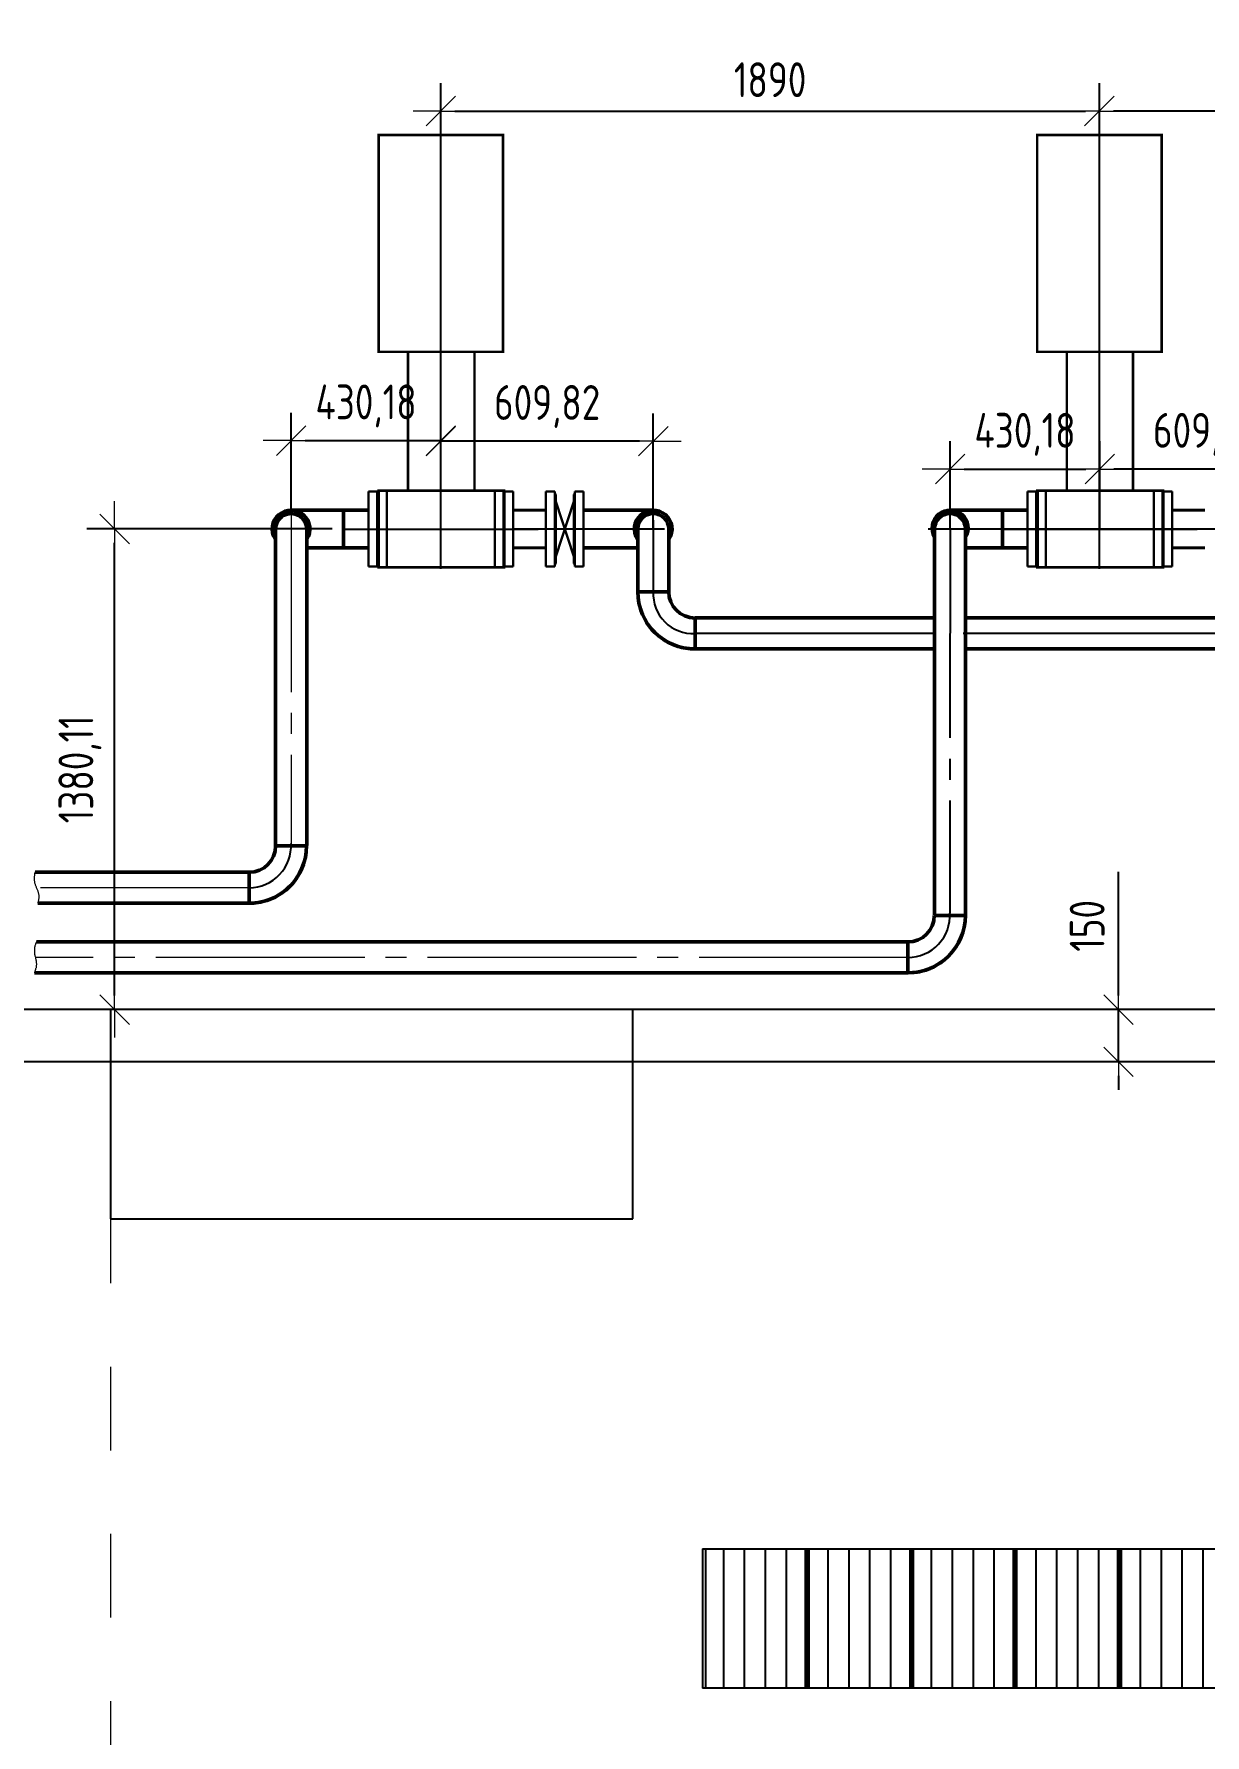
# Model space of a CAD drawing. Header units: millimetres. Extents: x -1731 to 4659, y 0 to 4165.
# Drawn here: x 263.1 to 347.1, y 116.1 to 238.2 of the extents above; entities that cross this region are included whole.
import ezdxf

# ---------------------------------------------------------------- set-up
doc = ezdxf.new("R2010")
doc.units = ezdxf.units.MM
for name, pattern in [('K5LT32774', [0]), ('K5LT32780', [0]), ('K5LT32783', [0]), ('K5LT32784', [11.999999, 6, -6]), ('K5LT32787', [0]), ('K5LT32808', [0]), ('K5LT32823', [0]), ('K5LT32824', [508, 317.5, -63.5, 63.5, -63.5]), ('K5LT32825', [0]), ('K5LT32826', [0]), ('K5LT_AXLED', [19.5, 15, -1.5, 1.5, -1.5]), ('K5LT_THIN', [0]), ('K5LT_THIN_INCLUDED_TO_HATCHING', [0])]:
    doc.linetypes.add(name, pattern=pattern)
doc.layers.add('Системный слой', color=7, linetype='Continuous')
doc.styles.add('KDIMTEXTSTYLE', font='GOST_AU.SHX', dxfattribs={"width": 0.96, "oblique": 15, "height": 5})
doc.dimstyles.new('KDIMSTYLE (0.03)', dxfattribs={"dimtxt": 5, "dimasz": 1, "dimexe": 2, "dimexo": 0, "dimgap": 1, "dimtad": 1, "dimlfac": 40, "dimtxsty": 'KDIMTEXTSTYLE', "dimsah": 1, "dimcen": 0, "dimdle": 1, "dimadec": 0, "dimazin": 0, "dimtfac": 0.667, "dimtmove": 0, "dimatfit": 3, "dimfxl": 1, "dimtvp": 1, "dimtolj": 1, "dimtzin": 0, "dimarcsym": 0})

# ---------------------------------------------------------------- blocks, each defined once
blk = doc.blocks.new('U19')
at = {"layer": 'Системный слой', "color": 7, "linetype": 'K5LT_THIN_INCLUDED_TO_HATCHING', "lineweight": 13}
for p, q in [((331.17, 196.76), (331.16, 196.71)), ((331.16, 196.71), (331.16, 196.66)), ((331.16, 196.66), (331.16, 196.61)), ((331.16, 196.61), (331.16, 196.56)), ((331.18, 196.86), (331.17, 196.81)), ((331.17, 196.81), (331.17, 196.76)), ((331.19, 196.91), (331.18, 196.86)), ((331.2, 197.01), (331.19, 196.96)), ((331.19, 196.96), (331.19, 196.91)), ((331.22, 197.06), (331.2, 197.01)), ((331.23, 197.11), (331.22, 197.06)), ((331.16, 196.56), (331.17, 196.51)), ((331.17, 196.51), (331.18, 196.46)), ((331.18, 196.46), (331.19, 196.41)), ((331.19, 196.41), (331.2, 196.36)), ((331.2, 196.36), (331.21, 196.31)), ((331.21, 196.31), (331.23, 196.26)), ((331.23, 196.26), (331.24, 196.21)), ((331.24, 196.21), (331.26, 196.16)), ((331.26, 196.16), (331.28, 196.12)), ((331.28, 196.12), (331.3, 196.07)), ((331.3, 196.07), (331.32, 196.02)), ((331.32, 196.02), (331.34, 195.97)), ((331.34, 195.97), (331.36, 195.92)), ((331.36, 195.92), (331.38, 195.87)), ((331.38, 195.87), (331.4, 195.83)), ((331.4, 195.83), (331.42, 195.78)), ((331.42, 195.78), (331.43, 195.73)), ((331.43, 195.73), (331.45, 195.68)), ((331.45, 195.68), (331.46, 195.63)), ((331.46, 195.63), (331.47, 195.58)), ((331.47, 195.58), (331.48, 195.53)), ((331.48, 195.53), (331.49, 195.48)), ((331.49, 195.48), (331.49, 195.43)), ((331.49, 195.43), (331.49, 195.38)), ((331.49, 195.38), (331.49, 195.33)), ((331.44, 194.92), (331.43, 194.89)), ((331.45, 194.98), (331.44, 194.92)), ((331.46, 195.03), (331.45, 194.98)), ((331.47, 195.08), (331.46, 195.03)), ((331.48, 195.13), (331.47, 195.08)), ((331.49, 195.23), (331.48, 195.18)), ((331.48, 195.18), (331.48, 195.13)), ((331.49, 195.33), (331.49, 195.28)), ((331.49, 195.28), (331.49, 195.23))]:
    blk.add_line(p, q, dxfattribs=at)
blk = doc.blocks.new('U20')
at = {"layer": 'Системный слой', "color": 7, "linetype": 'K5LT_THIN_INCLUDED_TO_HATCHING', "lineweight": 13}
for p, q in [((331.2, 191.72), (331.19, 191.67)), ((331.21, 191.77), (331.2, 191.72)), ((331.22, 191.82), (331.21, 191.77)), ((331.24, 191.87), (331.22, 191.82)), ((331.25, 191.92), (331.24, 191.87)), ((331.27, 191.97), (331.25, 191.92)), ((331.29, 192.02), (331.27, 191.97)), ((331.31, 192.07), (331.29, 192.02)), ((331.33, 192.12), (331.31, 192.07)), ((331.19, 191.67), (331.18, 191.62)), ((331.18, 191.62), (331.18, 191.57)), ((331.18, 191.57), (331.18, 191.53)), ((331.18, 191.53), (331.18, 191.47)), ((331.18, 191.47), (331.18, 191.42)), ((331.18, 191.42), (331.18, 191.37)), ((331.18, 191.37), (331.19, 191.32)), ((331.19, 191.32), (331.19, 191.27)), ((331.19, 191.27), (331.2, 191.22)), ((331.2, 191.22), (331.21, 191.17)), ((331.21, 191.17), (331.22, 191.12)), ((331.22, 191.12), (331.24, 191.07)), ((331.24, 191.07), (331.25, 191.02)), ((331.25, 191.02), (331.26, 190.97)), ((331.26, 190.97), (331.27, 190.92)), ((331.27, 190.92), (331.28, 190.87)), ((331.28, 190.87), (331.29, 190.82)), ((331.29, 190.82), (331.3, 190.76)), ((331.3, 190.76), (331.31, 190.71)), ((331.31, 190.71), (331.32, 190.66)), ((331.32, 190.66), (331.32, 190.61)), ((331.32, 190.61), (331.33, 190.56)), ((331.33, 190.56), (331.33, 190.51)), ((331.33, 190.51), (331.33, 190.46)), ((331.19, 189.92), (331.18, 189.89)), ((331.21, 189.97), (331.19, 189.92)), ((331.22, 190.02), (331.21, 189.97)), ((331.24, 190.07), (331.22, 190.02)), ((331.26, 190.12), (331.24, 190.07)), ((331.27, 190.17), (331.26, 190.12)), ((331.29, 190.21), (331.27, 190.17)), ((331.3, 190.26), (331.29, 190.21)), ((331.31, 190.31), (331.3, 190.26)), ((331.32, 190.36), (331.31, 190.31)), ((331.33, 190.46), (331.32, 190.41)), ((331.32, 190.41), (331.32, 190.36))]:
    blk.add_line(p, q, dxfattribs=at)
blk = doc.blocks.new('U308')
at = {"layer": 'Системный слой', "color": 200, "linetype": 'K5LT32826', "lineweight": 30, "true_color": 0xbf00ff}
for p, q in [((364.86, 224.24), (364.94, 224.3)), ((364.86, 224.24), (364.86, 219.27)), ((364.86, 219.5), (364.86, 224)), ((364.94, 219.07), (364.94, 224.44)), ((364.94, 224.44), (365.56, 224.44)), ((365.56, 219.07), (365.56, 224.44)), ((364.86, 219.27), (364.94, 219.21)), ((364.94, 219.07), (365.56, 219.07))]:
    blk.add_line(p, q, dxfattribs=at)
blk = doc.blocks.new('U307')
at = {"layer": 'Системный слой'}
blk.add_blockref('U308', (0, 0), dxfattribs=at)
blk = doc.blocks.new('U310')
at = {"layer": 'Системный слой', "color": 200, "linetype": 'K5LT32826', "lineweight": 30, "true_color": 0xbf00ff}
for p, q in [((355.16, 219.07), (355.16, 224.44)), ((355.79, 224.44), (355.16, 224.44)), ((355.79, 219.07), (355.79, 224.44)), ((355.86, 224.24), (355.79, 224.3)), ((355.86, 224.24), (355.86, 219.27)), ((355.86, 219.5), (355.86, 224)), ((355.79, 219.07), (355.16, 219.07)), ((355.86, 219.27), (355.79, 219.21))]:
    blk.add_line(p, q, dxfattribs=at)
blk = doc.blocks.new('U309')
at = {"layer": 'Системный слой'}
blk.add_blockref('U310', (0, 0), dxfattribs=at)
blk = doc.blocks.new('U313')
at = {"layer": 'Системный слой', "color": 200, "linetype": 'K5LT32826', "lineweight": 30, "true_color": 0xbf00ff}
for p, q in [((369.91, 224.24), (369.99, 224.3)), ((369.91, 219.27), (369.91, 224.24)), ((369.91, 224), (369.91, 219.5)), ((369.99, 224.44), (369.99, 219.07)), ((369.99, 224.44), (370.61, 224.44)), ((370.61, 224.44), (370.61, 219.07)), ((369.91, 219.27), (369.99, 219.21)), ((369.99, 219.07), (370.61, 219.07))]:
    blk.add_line(p, q, dxfattribs=at)
blk = doc.blocks.new('U312')
at = {"layer": 'Системный слой'}
blk.add_blockref('U313', (0, 0), dxfattribs=at)
blk = doc.blocks.new('U314')
at = {"layer": 'Системный слой', "color": 200, "linetype": 'K5LT32826', "lineweight": 30, "true_color": 0xbf00ff}
for p, q in [((368.61, 223.73), (368.61, 219.78)), ((368.61, 223.73), (369.91, 219.78)), ((369.91, 223.73), (368.61, 219.78)), ((369.91, 219.78), (369.91, 223.73))]:
    blk.add_line(p, q, dxfattribs=at)
blk = doc.blocks.new('U316')
at = {"layer": 'Системный слой', "color": 200, "linetype": 'K5LT32826', "lineweight": 30, "true_color": 0xbf00ff}
for p, q in [((368.54, 224.44), (367.91, 224.44)), ((367.91, 224.44), (367.91, 219.07)), ((368.54, 224.44), (368.54, 219.07)), ((368.61, 224.24), (368.54, 224.3)), ((368.61, 219.27), (368.61, 224.24)), ((368.61, 224), (368.61, 219.5)), ((368.54, 219.07), (367.91, 219.07)), ((368.61, 219.27), (368.54, 219.21))]:
    blk.add_line(p, q, dxfattribs=at)
blk = doc.blocks.new('U315')
at = {"layer": 'Системный слой'}
blk.add_blockref('U316', (0, 0), dxfattribs=at)
blk = doc.blocks.new('U311')
at = {"layer": 'Системный слой'}
for name in ['U315', 'U314', 'U312']:
    blk.add_blockref(name, (0, 0), dxfattribs=at)
blk = doc.blocks.new('U318')
at = {"layer": 'Системный слой', "color": 200, "linetype": 'K5LT32826', "lineweight": 30, "true_color": 0xbf00ff}
for p, q in [((412.17, 224.24), (412.25, 224.3)), ((412.17, 224.24), (412.17, 219.27)), ((412.17, 219.5), (412.17, 224)), ((412.25, 219.07), (412.25, 224.44)), ((412.25, 224.44), (412.87, 224.44)), ((412.87, 219.07), (412.87, 224.44)), ((412.17, 219.27), (412.25, 219.21)), ((412.25, 219.07), (412.87, 219.07))]:
    blk.add_line(p, q, dxfattribs=at)
blk = doc.blocks.new('U317')
at = {"layer": 'Системный слой'}
blk.add_blockref('U318', (0, 0), dxfattribs=at)
blk = doc.blocks.new('U320')
at = {"layer": 'Системный слой', "color": 200, "linetype": 'K5LT32826', "lineweight": 30, "true_color": 0xbf00ff}
for p, q in [((402.47, 219.07), (402.47, 224.44)), ((403.1, 224.44), (402.47, 224.44)), ((403.1, 219.07), (403.1, 224.44)), ((403.17, 224.24), (403.1, 224.3)), ((403.17, 224.24), (403.17, 219.27)), ((403.17, 219.5), (403.17, 224)), ((403.1, 219.07), (402.47, 219.07)), ((403.17, 219.27), (403.1, 219.21))]:
    blk.add_line(p, q, dxfattribs=at)
blk = doc.blocks.new('U319')
at = {"layer": 'Системный слой'}
blk.add_blockref('U320', (0, 0), dxfattribs=at)
blk = doc.blocks.new('U327')
at = {"layer": 'Системный слой', "color": 200, "linetype": 'K5LT32780', "lineweight": 50, "true_color": 0xbf00ff}
for p, q in [((374.5, 217.25), (376.73, 217.25)), ((378.61, 215.37), (378.61, 213.14)), ((378.62, 215.37), (378.61, 213.14))]:
    blk.add_line(p, q, dxfattribs=at)
for centre, radius, start, end in [((378.62, 217.26), 4.12, 180.1185, 269.951), ((378.61, 217.25), 1.89, 180, 270), ((378.61, 217.25), 4.11, 198.7901, 270)]:
    blk.add_arc(centre, radius, start, end, dxfattribs=at)
at = {"layer": 'Системный слой', "color": 1, "linetype": 'K5LT32823', "lineweight": 25, "true_color": 0xff0000}
blk.add_arc((378.46, 217.1), 2.85, 176.9974, 273.0026, dxfattribs=at)
blk = doc.blocks.new('U328')
at = {"layer": 'Системный слой', "color": 200, "linetype": 'K5LT32780', "lineweight": 50, "true_color": 0xbf00ff}
for p, q in [((398.01, 194), (395.79, 194)), ((393.9, 192.12), (393.9, 189.89)), ((393.9, 192.12), (393.9, 189.89))]:
    blk.add_line(p, q, dxfattribs=at)
at = {"layer": 'Системный слой', "color": 1, "linetype": 'K5LT32823', "lineweight": 25, "true_color": 0xff0000}
blk.add_arc((393.9, 194.01), 3.01, 270.0671, 3.2993, dxfattribs=at)
at = {"layer": 'Системный слой', "color": 200, "linetype": 'K5LT32780', "lineweight": 50, "true_color": 0xbf00ff}
for centre, radius, start, end in [((393.9, 194), 1.89, 270, 0), ((393.9, 194.01), 4.12, 270.049, 359.8815), ((393.9, 194), 4.11, 270, 341.2099)]:
    blk.add_arc(centre, radius, start, end, dxfattribs=at)
blk = doc.blocks.new('U329')
at = {"layer": 'Системный слой', "color": 200, "linetype": 'K5LT32780', "lineweight": 50, "true_color": 0xbf00ff}
for p, q in [((350.72, 199), (348.49, 199)), ((346.6, 197.11), (346.61, 194.89)), ((346.61, 197.11), (346.61, 194.89))]:
    blk.add_line(p, q, dxfattribs=at)
at = {"layer": 'Системный слой', "color": 1, "linetype": 'K5LT32823', "lineweight": 25, "true_color": 0xff0000}
blk.add_arc((346.6, 199.01), 3.01, 270.0671, 3.2993, dxfattribs=at)
at = {"layer": 'Системный слой', "color": 200, "linetype": 'K5LT32780', "lineweight": 50, "true_color": 0xbf00ff}
for centre, radius, start, end in [((346.61, 199), 1.89, 270, 0), ((346.6, 199.01), 4.12, 270.049, 359.8815), ((346.61, 199), 4.11, 270, 341.2099)]:
    blk.add_arc(centre, radius, start, end, dxfattribs=at)
blk = doc.blocks.new('U306')
at = {"layer": 'Системный слой', "color": 30, "linetype": 'K5LT_AXLED', "lineweight": 13, "true_color": 0xff8000}
for p, q in [((349.61, 225.05), (349.61, 198.87)), ((346.61, 196), (331.33, 196)), ((393.9, 191), (331.25, 191))]:
    blk.add_line(p, q, dxfattribs=at)
at = {"layer": 'Системный слой', "color": 200, "linetype": 'K5LT32783', "lineweight": 30, "true_color": 0xbf00ff}
for p, q in [((355.86, 219), (355.86, 224.5)), ((355.86, 224.5), (356.49, 224.5)), ((356.49, 219), (356.49, 224.5)), ((364.24, 219), (364.24, 224.5)), ((364.24, 224.5), (364.86, 224.5)), ((364.86, 219), (364.86, 224.5)), ((403.17, 219), (403.17, 224.5)), ((403.17, 224.5), (403.8, 224.5)), ((403.8, 219), (403.8, 224.5)), ((411.55, 219), (411.55, 224.5)), ((411.55, 224.5), (412.17, 224.5)), ((412.17, 219), (412.17, 224.5)), ((355.86, 219), (356.49, 219)), ((364.24, 219), (364.86, 219)), ((403.17, 219), (403.8, 219)), ((411.55, 219), (412.17, 219))]:
    blk.add_line(p, q, dxfattribs=at)
at = {"layer": 'Системный слой', "color": 200, "linetype": 'K5LT32780', "lineweight": 50, "true_color": 0xbf00ff}
for p, q in [((349.61, 223.1), (355.18, 223.1)), ((353.37, 223.1), (353.37, 220.4)), ((375.61, 223.1), (370.61, 223.1)), ((396.98, 223.1), (402.49, 223.1)), ((400.68, 223.1), (400.68, 220.4)), ((348.5, 221.75), (348.5, 198.97)), ((350.73, 221.75), (350.73, 199.02)), ((374.5, 221.75), (374.5, 217.25)), ((376.73, 217.25), (376.73, 221.75)), ((395.81, 221.76), (395.81, 194.06)), ((398.04, 221.75), (398.04, 194)), ((350.86, 220.4), (355.16, 220.4)), ((374.5, 220.4), (370.61, 220.4)), ((398.04, 220.4), (402.47, 220.4)), ((378.61, 215.37), (395.67, 215.37)), ((398.17, 215.37), (435.86, 215.37)), ((378.61, 213.14), (395.67, 213.14)), ((398.17, 213.14), (435.86, 213.14)), ((346.6, 197.11), (331.23, 197.11)), ((346.61, 194.89), (331.43, 194.89)), ((393.9, 192.12), (331.33, 192.12)), ((393.9, 189.89), (331.18, 189.89))]:
    blk.add_line(p, q, dxfattribs=at)
at = {"layer": 'Системный слой', "color": 200, "linetype": 'K5LT32825', "lineweight": 40, "true_color": 0xbf00ff}
for p, q in [((365.56, 223.1), (367.91, 223.1)), ((412.87, 223.1), (415.22, 223.1)), ((365.56, 220.4), (367.91, 220.4)), ((412.87, 220.4), (415.22, 220.4))]:
    blk.add_line(p, q, dxfattribs=at)
at = {"layer": 'Системный слой', "color": 200, "linetype": 'K5LT32824', "lineweight": 25, "true_color": 0xbf00ff}
for p, q in [((353.37, 221.75), (367.36, 221.75)), ((400.68, 221.75), (414.67, 221.75))]:
    blk.add_line(p, q, dxfattribs=at)
at = {"layer": 'Системный слой', "color": 1, "linetype": 'K5LT32823', "lineweight": 25, "true_color": 0xff0000}
for p, q in [((425.86, 221.75), (395.35, 221.75)), ((395.81, 214.25), (378.61, 214.25)), ((435.86, 214.25), (397.86, 214.25))]:
    blk.add_line(p, q, dxfattribs=at)
at = {"layer": 'Системный слой', "color": 7, "linetype": 'K5LT32787', "const_width": 0.18}
for points in [[(364.83, 234.47), (364.83, 250.03), (355.9, 250.03), (355.9, 234.47)], [(412.11, 234.47), (412.11, 250.03), (403.18, 250.03), (403.18, 234.47)], [(358.01, 224.5), (362.78, 224.5), (362.78, 234.47), (358.01, 234.47)], [(405.3, 224.5), (410.06, 224.5), (410.06, 234.47), (405.3, 234.47)]]:
    blk.add_lwpolyline(points, close=True, dxfattribs=at)
for points in [[(355.9, 222.87), (355.9, 219), (364.9, 219), (364.9, 224.5), (355.9, 224.5), (355.9, 222.87)], [(412.18, 222.87), (412.18, 224.5), (403.18, 224.5), (403.18, 222.87)], [(403.21, 222.87), (403.21, 219), (412.21, 219), (412.21, 224.5), (403.21, 224.5), (403.21, 222.87)], [(403.18, 222.87), (403.18, 219), (412.18, 219), (412.18, 222.87)]]:
    blk.add_lwpolyline(points, dxfattribs=at)
at = {"layer": 'Системный слой', "color": 200, "linetype": 'K5LT32780', "lineweight": 50, "true_color": 0xbf00ff}
for centre, radius, start, end in [((349.61, 221.75), 1.35, 326.9966, 212.071), ((349.61, 221.75), 1.11, 359.6418, 180.3582), ((375.61, 221.75), 1.35, 327.9775, 213.5648), ((375.61, 221.75), 1.11, 0, 180), ((396.93, 221.81), 1.29, 328.5207, 209.7865), ((396.92, 221.75), 1.11, 0, 180)]:
    blk.add_arc(centre, radius, start, end, dxfattribs=at)
at = {"layer": 'Системный слой'}
for name in ['U309', 'U307', 'U311', 'U319', 'U317', 'U327', 'U329', 'U328']:
    blk.add_blockref(name, (0, 0), dxfattribs=at)
blk = doc.blocks.new('KDIMARROW_03')
at = {"layer": 'Системный слой', "color": 0, "linetype": 'K5LT_THIN', "lineweight": 13}
for p, q in [((-1.06, -1.06), (1.06, 1.06)), ((0, 0), (-1, 0)), ((0, 0), (2, 0))]:
    blk.add_line(p, q, dxfattribs=at)
blk = doc.blocks.new('D77')
at = {"layer": 'Defpoints', "color": 0, "transparency": 16777216}
for p in [(339.56, 232.68), (292.28, 199.82), (339.56, 199.82)]:
    blk.add_point(p, dxfattribs=at)
at = {"layer": 'Системный слой', "color": 0, "lineweight": -2, "transparency": 16777216}
for p, q in [((292.28, 199.82), (292.28, 234.68)), ((339.56, 199.82), (339.56, 234.68)), ((293.28, 232.68), (338.56, 232.68))]:
    blk.add_line(p, q, dxfattribs=at)
at = {"layer": 'Системный слой', "color": 0, "lineweight": -2, "transparency": 16777216, "rotation": 180}
blk.add_blockref('KDIMARROW_03', (292.28, 232.68), dxfattribs=at)
at = {"layer": 'Системный слой', "color": 0, "lineweight": -2, "transparency": 16777216}
blk.add_blockref('KDIMARROW_03', (339.56, 232.68), dxfattribs=at)
at = {"layer": 'Системный слой', "color": 7, "lineweight": 25, "transparency": 16777216, "insert": (315.92, 234.93), "char_height": 5, "attachment_point": 5, "style": 'KDIMTEXTSTYLE'}
blk.add_mtext('\\A1;\\H2.5;\\W0.965;\\Q0;\\H2.5;\\W0.965;\\Q0;\\Q0;1890', dxfattribs=at)
blk = doc.blocks.new('D84')
at = {"layer": 'Defpoints', "color": 0, "transparency": 16777216}
for p in [(268.86, 202.68), (284.47, 202.68), (278.58, 168.18)]:
    blk.add_point(p, dxfattribs=at)
at = {"layer": 'Системный слой', "color": 0, "lineweight": -2, "transparency": 16777216}
for p, q in [((284.47, 202.68), (266.86, 202.68)), ((268.86, 169.18), (268.86, 201.68)), ((278.58, 168.18), (266.86, 168.18))]:
    blk.add_line(p, q, dxfattribs=at)
for p, rotation in [((268.86, 202.68), 90), ((268.86, 168.18), 270)]:
    blk.add_blockref('KDIMARROW_03', p, dxfattribs=dict(at, rotation=rotation))
at = {"layer": 'Системный слой', "color": 7, "lineweight": 25, "transparency": 16777216, "insert": (266.37, 185.43), "char_height": 5, "attachment_point": 5, "rotation": 90, "style": 'KDIMTEXTSTYLE'}
blk.add_mtext('\\A1;\\H2.5;\\W0.965;\\Q0;1380,11', dxfattribs=at)
blk = doc.blocks.new('D85')
at = {"layer": 'Defpoints', "color": 0, "transparency": 16777216}
for p in [(339.56, 232.68), (406.56, 217.41), (339.56, 212.25)]:
    blk.add_point(p, dxfattribs=at)
at = {"layer": 'Системный слой', "color": 0, "lineweight": -2, "transparency": 16777216}
for p, q in [((339.56, 212.25), (339.56, 234.68)), ((406.56, 217.41), (406.56, 234.68)), ((405.56, 232.68), (340.56, 232.68))]:
    blk.add_line(p, q, dxfattribs=at)
at = {"layer": 'Системный слой', "color": 0, "lineweight": -2, "transparency": 16777216, "rotation": 180}
blk.add_blockref('KDIMARROW_03', (339.56, 232.68), dxfattribs=at)
at = {"layer": 'Системный слой', "color": 0, "lineweight": -2, "transparency": 16777216}
blk.add_blockref('KDIMARROW_03', (406.56, 232.68), dxfattribs=at)
at = {"layer": 'Системный слой', "color": 7, "lineweight": 25, "transparency": 16777216, "insert": (393.56, 234.93), "char_height": 5, "attachment_point": 5, "style": 'KDIMTEXTSTYLE'}
blk.add_mtext('\\A1;\\H2.5;\\W0.965;\\Q0;2680', dxfattribs=at)
blk = doc.blocks.new('D129')
at = {"layer": 'Defpoints', "color": 0, "transparency": 16777216}
for p in [(339.59, 206.98), (328.84, 202.68), (339.59, 202.68)]:
    blk.add_point(p, dxfattribs=at)
at = {"layer": 'Системный слой', "color": 0, "lineweight": -2, "transparency": 16777216}
for p, q in [((328.84, 202.68), (328.84, 208.98)), ((339.59, 202.68), (339.59, 208.98)), ((329.84, 206.98), (338.59, 206.98))]:
    blk.add_line(p, q, dxfattribs=at)
at = {"layer": 'Системный слой', "color": 0, "lineweight": -2, "transparency": 16777216, "rotation": 180}
blk.add_blockref('KDIMARROW_03', (328.84, 206.98), dxfattribs=at)
at = {"layer": 'Системный слой', "color": 0, "lineweight": -2, "transparency": 16777216}
blk.add_blockref('KDIMARROW_03', (339.59, 206.98), dxfattribs=at)
at = {"layer": 'Системный слой', "color": 7, "lineweight": 25, "transparency": 16777216, "insert": (334.22, 209.47), "char_height": 5, "attachment_point": 5, "style": 'KDIMTEXTSTYLE'}
blk.add_mtext('\\A1;\\H2.5;\\W0.965;\\Q0;430,18', dxfattribs=at)
blk = doc.blocks.new('D130')
at = {"layer": 'Defpoints', "color": 0, "transparency": 16777216}
for p in [(292.28, 208.98), (292.28, 202.68), (307.53, 202.68)]:
    blk.add_point(p, dxfattribs=at)
at = {"layer": 'Системный слой', "color": 0, "lineweight": -2, "transparency": 16777216}
for p, q in [((292.28, 202.68), (292.28, 210.98)), ((307.53, 202.68), (307.53, 210.98)), ((306.53, 208.98), (293.28, 208.98))]:
    blk.add_line(p, q, dxfattribs=at)
at = {"layer": 'Системный слой', "color": 0, "lineweight": -2, "transparency": 16777216, "rotation": 180}
blk.add_blockref('KDIMARROW_03', (292.28, 208.98), dxfattribs=at)
at = {"layer": 'Системный слой', "color": 0, "lineweight": -2, "transparency": 16777216}
blk.add_blockref('KDIMARROW_03', (307.53, 208.98), dxfattribs=at)
at = {"layer": 'Системный слой', "color": 7, "lineweight": 25, "transparency": 16777216, "insert": (299.91, 211.47), "char_height": 5, "attachment_point": 5, "style": 'KDIMTEXTSTYLE'}
blk.add_mtext('\\A1;\\H2.5;\\W0.965;\\Q0;609,82', dxfattribs=at)
blk = doc.blocks.new('D131')
at = {"layer": 'Defpoints', "color": 0, "transparency": 16777216}
for p in [(292.28, 209.02), (292.28, 208.98), (281.53, 204.03)]:
    blk.add_point(p, dxfattribs=at)
at = {"layer": 'Системный слой', "color": 0, "lineweight": -2, "transparency": 16777216}
for p, q in [((281.53, 204.03), (281.53, 211.02)), ((292.28, 208.98), (292.28, 211.02)), ((282.53, 209.02), (291.28, 209.02))]:
    blk.add_line(p, q, dxfattribs=at)
at = {"layer": 'Системный слой', "color": 0, "lineweight": -2, "transparency": 16777216, "rotation": 180}
blk.add_blockref('KDIMARROW_03', (281.53, 209.02), dxfattribs=at)
at = {"layer": 'Системный слой', "color": 0, "lineweight": -2, "transparency": 16777216}
blk.add_blockref('KDIMARROW_03', (292.28, 209.02), dxfattribs=at)
at = {"layer": 'Системный слой', "color": 7, "lineweight": 25, "transparency": 16777216, "insert": (286.91, 211.51), "char_height": 5, "attachment_point": 5, "style": 'KDIMTEXTSTYLE'}
blk.add_mtext('\\A1;\\H2.5;\\W0.965;\\Q0;430,18', dxfattribs=at)
blk = doc.blocks.new('D132')
at = {"layer": 'Defpoints', "color": 0, "transparency": 16777216}
for p in [(339.59, 206.98), (339.59, 206.98), (354.84, 203.79)]:
    blk.add_point(p, dxfattribs=at)
at = {"layer": 'Системный слой', "color": 0, "lineweight": -2, "transparency": 16777216}
for p, q in [((339.59, 206.98), (339.59, 208.98)), ((354.84, 203.79), (354.84, 208.98)), ((353.84, 206.98), (340.59, 206.98))]:
    blk.add_line(p, q, dxfattribs=at)
at = {"layer": 'Системный слой', "color": 0, "lineweight": -2, "transparency": 16777216, "rotation": 180}
blk.add_blockref('KDIMARROW_03', (339.59, 206.98), dxfattribs=at)
at = {"layer": 'Системный слой', "color": 0, "lineweight": -2, "transparency": 16777216}
blk.add_blockref('KDIMARROW_03', (354.84, 206.98), dxfattribs=at)
at = {"layer": 'Системный слой', "color": 7, "lineweight": 25, "transparency": 16777216, "insert": (347.22, 209.47), "char_height": 5, "attachment_point": 5, "style": 'KDIMTEXTSTYLE'}
blk.add_mtext('\\A1;\\H2.5;\\W0.965;\\Q0;609,82', dxfattribs=at)
blk = doc.blocks.new('D142')
at = {"layer": 'Defpoints', "color": 0, "transparency": 16777216}
for p in [(340.93, 168.18), (345.47, 168.18), (344.54, 164.43)]:
    blk.add_point(p, dxfattribs=at)
at = {"layer": 'Системный слой', "color": 0, "lineweight": -2, "transparency": 16777216}
for p, q in [((340.93, 169.18), (340.93, 178.06)), ((345.47, 168.18), (338.93, 168.18)), ((340.93, 164.43), (340.93, 168.18)), ((344.54, 164.43), (338.93, 164.43)), ((340.93, 163.43), (340.93, 162.43))]:
    blk.add_line(p, q, dxfattribs=at)
for p, rotation in [((340.93, 168.18), 270), ((340.93, 164.43), 90)]:
    blk.add_blockref('KDIMARROW_03', p, dxfattribs=dict(at, rotation=rotation))
at = {"layer": 'Системный слой', "color": 7, "lineweight": 25, "transparency": 16777216, "insert": (338.68, 174.19), "char_height": 5, "attachment_point": 5, "rotation": 90, "style": 'KDIMTEXTSTYLE'}
blk.add_mtext('\\A1;\\H2.5;\\W0.965;\\Q0;150', dxfattribs=at)

msp = doc.modelspace()

# ---------------------------------------------------------------- linework, layer by layer
at = {"layer": 'Системный слой', "color": 8, "linetype": 'K5LT_AXLED', "lineweight": 25}
for p, q in [((307.53007, 203.31216), (307.53007, 198.18051)), ((297.48007, 202.68051), (308.33007, 202.68051)), ((328.83901, 202.68051), (328.81719, 175.11216))]:
    msp.add_line(p, q, dxfattribs=at)
at = {"layer": 'Системный слой', "color": 8, "linetype": 'K5LT_THIN', "lineweight": 25}
for p, q in [((482.31475, 168.18051), (251.04856, 168.18051)), ((486.06475, 164.43051), (251.04856, 164.43051)), ((311.06475, 129.46954), (392.34957, 129.45141)), ((311.06475, 129.46954), (311.06475, 119.46954)), ((311.27482, 129.46949), (311.27482, 119.46949)), ((312.56475, 129.46921), (312.56475, 119.46921)), ((314.06475, 129.46887), (314.06475, 119.46887)), ((315.56475, 129.46854), (315.56475, 119.46854)), ((317.06475, 129.4682), (317.06475, 119.4682)), ((318.43975, 129.4679), (318.43975, 119.4679)), ((318.56475, 129.46787), (318.56475, 119.46787)), ((318.68975, 129.46784), (318.68975, 119.46784)), ((320.06475, 129.46753), (320.06475, 119.46753)), ((321.56475, 129.4672), (321.56475, 119.4672)), ((323.06475, 129.46686), (323.06475, 119.46686)), ((324.56475, 129.46653), (324.56475, 119.46653)), ((325.93975, 129.46622), (325.93975, 119.46622)), ((326.06475, 129.4662), (326.06475, 119.4662)), ((326.06475, 129.4662), (326.06475, 119.4662)), ((326.18975, 129.46617), (326.18975, 119.46617)), ((327.48858, 129.46588), (327.48858, 119.46588)), ((328.98858, 129.46554), (328.98858, 119.46554)), ((330.48858, 129.46521), (330.48858, 119.46521)), ((331.98858, 129.46487), (331.98858, 119.46487)), ((333.36358, 129.46457), (333.36358, 119.46457)), ((333.48858, 129.46454), (333.48858, 119.46454)), ((333.48858, 129.46454), (333.48858, 119.46454)), ((333.61358, 129.46451), (333.61358, 119.46451)), ((334.98858, 129.46421), (334.98858, 119.4642)), ((336.48858, 129.46387), (336.48858, 119.46387)), ((337.98858, 129.46354), (337.98858, 119.46354)), ((339.48858, 129.4632), (339.48858, 119.4632)), ((340.86358, 129.46289), (340.86358, 119.46289)), ((340.98858, 129.46287), (340.98858, 119.46287)), ((340.98858, 129.46287), (340.98858, 119.46287)), ((341.11358, 129.46284), (341.11358, 119.46284)), ((342.48858, 129.46253), (342.48858, 119.46253)), ((343.98858, 129.4622), (343.98858, 119.4622)), ((345.48858, 129.46186), (345.48858, 119.46186)), ((346.98858, 129.46153), (346.98858, 119.46153)), ((436.06475, 119.44166), (311.06475, 119.46954))]:
    msp.add_line(p, q, dxfattribs=at)
at = {"layer": 'Системный слой', "color": 8, "linetype": 'K5LT32774', "lineweight": 25}
msp.add_line((416.2355, 168.18051), (261.04872, 168.18051), dxfattribs=at)
at = {"layer": 'Системный слой', "color": 8, "linetype": 'K5LT32808', "lineweight": 25}
for p, q in [((268.56475, 168.18051), (268.56475, 153.16148)), ((306.06475, 153.16145), (306.06475, 168.18051)), ((268.56475, 153.16148), (306.06475, 153.16145))]:
    msp.add_line(p, q, dxfattribs=at)
at = {"layer": 'Системный слой', "color": 8, "linetype": 'K5LT32784', "lineweight": 5}
msp.add_line((268.56475, 166.53399), (268.56475, 97.00551), dxfattribs=at)

# ---------------------------------------------------------------- block references
at = {"layer": 'Системный слой', "color": 8}
msp.add_blockref('U306', (-68.08436, -19.07309), dxfattribs=at)
at = {"layer": 'Системный слой', "color": 8, "lineweight": 25}
for name in ['U19', 'U20']:
    msp.add_blockref(name, (-68.08436, -19.07309), dxfattribs=at)

# ---------------------------------------------------------------- dimensions: what is measured, and where the dimension line sits
dim = msp.add_linear_dim(base=(339.56475, 232.68032), p1=(292.28457, 199.82178), p2=(339.56475, 199.82178), text='\\H2.5;\\W0.965;\\Q0;\\H2.5;\\W0.965;\\Q0;\\Q0;1890', dimstyle='KDIMSTYLE (0.03)', override={"dimexo": 0, "dimblk1": 'KDIMARROW_03', "dimblk2": 'KDIMARROW_03', "dimse1": 0, "dimse2": 0, "dimclrt": 7, "dimtolj": 1}, dxfattribs=at)
dim.commit()
dim.dimension.update_dxf_attribs({"geometry": 'D77', "text_midpoint": (315.92466, 232.68032), "dimtype": 160})
for base, p1, p2, picture, middle in [((339.56475, 232.68032), (406.56475, 217.40945), (339.56475, 212.25171), 'D85', (393.56475, 232.68032)), ((292.28457, 209.02186), (281.53007, 204.03051), (292.28457, 208.98307), 'D131', (286.90732, 209.02186)), ((292.28457, 208.98307), (307.53007, 202.68051), (292.28457, 202.68051), 'D130', (299.90732, 208.98307)), ((339.5935, 206.98307), (328.83901, 202.68051), (339.5935, 202.68051), 'D129', (334.21625, 206.98307)), ((339.5935, 206.98307), (354.83901, 203.79301), (339.5935, 206.98307), 'D132', (347.21625, 206.98307))]:
    dim = msp.add_linear_dim(base=base, p1=p1, p2=p2, dimstyle='KDIMSTYLE (0.03)', override={"dimexo": 0, "dimpost": '\\H2.5;\\W0.965;\\Q0;<>', "dimblk1": 'KDIMARROW_03', "dimblk2": 'KDIMARROW_03', "dimse1": 0, "dimse2": 0, "dimclrt": 7, "dimtolj": 1}, dxfattribs=at)
    dim.commit()
    dim.dimension.update_dxf_attribs({"geometry": picture, "text_midpoint": middle, "dimtype": 160})
for base, p1, p2, picture, middle in [((268.85827, 202.68314), (278.57621, 168.18051), (284.46851, 202.68314), 'D84', (268.85827, 185.43183)), ((340.92669, 168.18051), (344.54367, 164.43051), (345.46541, 168.18051), 'D142', (340.92669, 174.18546))]:
    dim = msp.add_linear_dim(base=base, p1=p1, p2=p2, angle=90, dimstyle='KDIMSTYLE (0.03)', override={"dimexo": 0, "dimpost": '\\H2.5;\\W0.965;\\Q0;<>', "dimblk1": 'KDIMARROW_03', "dimblk2": 'KDIMARROW_03', "dimse1": 0, "dimse2": 0, "dimclrt": 7, "dimtolj": 1}, dxfattribs=at)
    dim.commit()
    dim.dimension.update_dxf_attribs({"geometry": picture, "text_midpoint": middle, "dimtype": 160})

doc.saveas('drawing.dxf')
